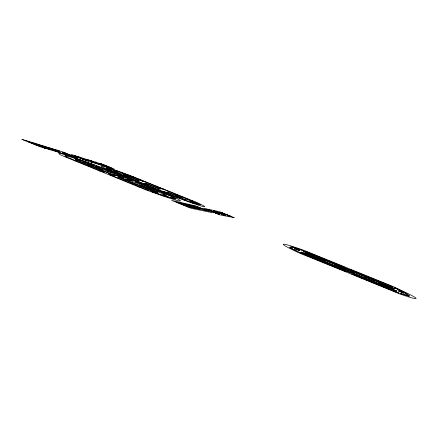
<?xml version="1.0" encoding="UTF-8"?>
<svg xmlns="http://www.w3.org/2000/svg" width="438" height="438" viewBox="0 0 438 438"><rect width="100%" height="100%" fill="white"/><g stroke="black" fill="none" stroke-linecap="round" stroke-linejoin="round"><path stroke-width="0.66" d="M334.807 265.089L354.276 272.825M65.103 155.446C64.107 157.379 68.175 155.944 65.158 155.452M130.748 182.684L136.103 184.776L130.748 182.69M86.713 164.693L92.057 166.763L86.729 164.715M304.87 251.089L345.467 267.629M345.527 270.7L351.342 273.049L345.5 270.668M147.885 187.344L152.818 189.282L147.902 187.376M388.106 286.72L382.407 284.371L388.134 286.715M221.655 213.974L217.905 212.49L221.666 213.963M215.282 212.671L211.302 211.083L215.299 212.66M143.735 181.606L139.569 179.969M139.563 179.947L143.752 181.595M106.768 166.259L103.215 164.863L106.795 166.254M389.119 287.328L392.475 288.757L389.097 287.312M345.319 270.016L301.224 252.085L345.33 270.022M324.224 260.594L325.669 261.179L306.37 253.52L324.213 260.594M293.022 247.152L303.408 250.624L293.033 247.169M122.125 178.113L124.392 179.076L122.125 178.124M119.404 176.613L117.274 175.676L119.459 176.613M225.329 214.489C225.636 214.363 223.26 213.788 225.324 214.483M226.846 214.801L227.119 214.861L226.747 214.686M187.387 206.807L187.688 206.873M388.528 286.638L391.621 287.837L388.544 286.671M216.865 213.18L219.652 214.226L216.843 213.164M82.519 162.022L85.875 163.281L82.492 162.011M408.983 296.099L400.047 293.356L409.004 296.093M209.709 210.552L206.884 209.49L209.731 210.569M74.559 155.769L77.137 156.722M80.729 158.195L78.911 157.549L80.734 158.189M94.876 162.712L96.76 163.511L94.876 162.722M228.652 215.846L227.612 215.359L229.709 216.257M200.171 204.77L196.169 202.646L200.215 204.77M191.214 201.245L191.516 201.316L190.388 200.905L190.689 200.982M195.605 202.34L195.89 202.411L194.795 202.011L195.08 202.082M160.166 189.068L144.825 182.985L160.182 189.063M215.677 211.368L217.839 212.282L216.974 211.97M223.791 213.563L221.748 212.704L222.455 212.95M84.008 159.405L84.862 159.711M148.657 190.552L149.161 190.683L109.495 174.527L110.447 174.855M164.836 194.735L165.268 194.844L128.383 179.854L129.21 180.133M171.132 196.366L171.543 196.47L135.714 181.918L136.53 182.197M168.57 192.6L168.143 192.49L182.515 198.124L167.064 191.992L168.181 192.446M142.93 183.396L144.097 183.84L143.533 183.653M138.643 186.922L139.043 187.026M220.763 212.457L223.21 213.443L220.779 212.474M228.86 215.611L231.39 216.586L230.426 216.186M96.201 162.92L95.358 162.651M158.682 188.466L159.076 188.625M91.356 161.332L93.075 161.961M219.92 212.299L222.493 213.279L222.011 213.065M118.101 178.518L118.534 178.638M226.824 214.795L227.497 215.178L223.884 213.728L226.632 214.73L226.046 214.527M103.899 164.973L102.147 164.25L103.926 164.984M146.308 183.571L145.931 183.418M138.32 181.808L138.638 181.896M107.266 166.489L109.615 167.415L109.226 167.283M99.541 170.924L100.006 171.055M125.252 175.041L123.806 174.472L139.054 180.505L124.879 174.888M142.394 180.494L197.571 202.832A55.341 1.883 21.5 0 1 178.031 197.943L105.301 168.389A55.341 1.883 21.5 0 1 132.429 176.426L142.673 180.576M137.258 178.414L137.543 178.501M124.003 173.93L123.587 173.804L124.797 174.253L124.381 174.127M130.081 175.731L129.686 175.616L130.858 176.043L130.464 175.928M74.646 160.741L75.15 160.888M44.391 148.011L75.451 157.434L74.903 157.269M74.569 157.072L77.816 158.047L62.251 151.734L57.373 150.152L57.953 150.327M44.676 148.197L45.355 148.4L39.562 146.56L21.9 139.372L26.275 140.713M66.384 156.831L65.705 156.629L104.244 172.342L103.226 171.975M88.076 163.352L87.49 163.177L123.434 177.79L122.52 177.467M96.552 165.898L96.004 165.734L130.929 179.925L130.048 179.613M36.277 145.224L36.808 145.383M111.619 168.006L111.931 168.099M58.254 150.508L25.322 140.324L26.045 140.543M64.665 152.752L65.087 152.884M103.373 164.633L71.18 154.466L86.27 160.593L114.148 169.03L103.373 164.633M223.796 213.547L222.499 212.967M78.216 159.361L79.464 159.848L65.908 155.616L67.2 156.142M192.293 202.684L193.322 203.117L182.104 199.137L183.057 199.542M127.392 174.724L128.274 175.08L116.831 170.946L117.707 171.313M103.521 165.06C105.93 166.002 101.337 164.239 103.56 165.159M96.502 163.423C95.61 162.465 100.061 164.748 97.816 163.785M95.385 162.575L94.537 162.317L96.218 162.914M96.426 163.182L96.951 163.385M92.237 161.611L95.681 162.87L91.936 161.398L93.042 161.901M92.199 161.688L91.361 161.348M220.84 212.682L219.969 212.326M221.524 212.879L221.967 213.049M229.813 216.016L228.871 215.633M99.612 163.555C96.99 162.482 103.417 165.033 100.609 163.883M89.16 160.368C91.761 161.414 85.35 158.906 88.082 160.018M98.413 163.889C95.829 162.826 102.295 165.389 99.448 164.223M110.332 167.535C112.862 168.57 107.803 166.522 108.898 167.037M132.9 176.87C134.247 177.374 131.493 176.268 132.862 176.853M176.957 197.188C175.364 196.602 178.819 197.954 177.045 197.22M208.357 209.89L210.596 210.76L207.979 209.703L208.313 209.873M107.294 166.5L109.161 167.141M199.569 204.601L193.41 203.046L200.171 204.864L199.695 204.65M193.361 201.387C191.762 200.686 194.861 202.006 193.41 201.365M143.604 183.631L142.952 183.412M223.002 214.505C220.955 213.771 226.594 215.907 224.24 215.053M89.812 160.489C87.365 159.585 93.261 161.841 90.699 160.899M215.272 211.368C213.169 210.618 218.781 212.737 216.531 211.926M78.303 157.1C80.937 158.085 74.772 155.698 77.4 156.684M85.782 160.133L86.593 160.423L84.353 159.552M106.899 166.133C104.556 165.236 106.976 166.336 106.971 166.166M226.665 214.653L225.756 214.357L226.205 214.565M83.554 159.322C80.844 158.277 86.417 160.68 83.598 159.344M95.73 161.961L96.497 162.274M99.853 164.704L100.658 165.033M90.918 162L91.75 162.339M352.825 272.425L334.818 265.105M398.887 293.082L351.692 273.821L398.898 293.088M77.187 156.738L77.559 156.903L74.597 155.791M344.783 267.311L345.472 267.618M351.829 270.246L351.227 269.983L392.875 286.863M84.31 159.536L84.047 159.421M216.903 212.03L215.671 211.379M228.641 215.759L229.682 216.23M352.847 272.441L354.287 272.836M407.915 295.486C414.173 298.453 398.744 288.018 407.904 295.475M373.849 281.481L372.661 279.816L364.805 276.624L365.681 278.157M344.438 271.33L399.708 293.931A71.706 3.039 22.2 0 0 392.256 286.222L305.445 250.941A71.706 3.039 22.2 0 0 298.743 252.759L344.438 271.33M62.973 152.221L62.305 152.988L72.221 155.977L62.973 152.221M294.55 248.614L299.992 250.815L294.577 248.614M377.895 283.879L371.955 281.448L377.895 283.879M87.824 163.949L92.933 165.947L87.824 163.949M132.101 180.834L127.184 178.901L132.09 180.839M325.21 262.4L319.472 260.057L325.21 262.389M326.951 260.594L321.651 258.447L326.94 260.599M303.397 251.489L345.407 268.62L303.397 251.489M299.597 252.529L345.215 271.144L299.597 252.529M369.979 278.075L375.377 280.271L369.979 278.075M167.864 196.547L162.712 194.527L167.864 196.542M123.341 178.365L118.233 176.355L123.33 178.365M167.661 193.049L163.144 191.28L167.661 193.043M125.054 175.764L129.555 177.527L125.054 175.764M75.144 158.775L80.242 160.746L75.172 158.775M293.444 247.475C287.257 248.669 289.929 245.554 293.433 247.459M113.738 170.267L118.068 171.959L113.76 170.267M403.984 293.175L398.197 290.799L403.989 293.164M113.896 175.698L108.558 173.629L113.875 175.698M194.516 203.002L190.147 201.283L194.505 203.008M111.695 172.512L106.784 170.606L111.701 172.506M161.54 188.833L157.335 187.185L161.529 188.833M351.008 270.383L345.642 268.204L351.013 270.377M102.24 169.747L97.127 167.765L102.246 169.741M148.471 185.241L143.976 183.484L148.455 185.241M83.538 159.169L79.601 157.625L83.538 159.158M179.558 196.158L175.353 194.505L179.564 196.153M381.974 284.421L378.821 283.194L381.963 284.399M116.366 175.742L113.124 174.527L116.349 175.72M351.49 272.513L396.943 291.073L351.522 272.518M93.644 166.533L91.482 165.613L93.628 166.511M165.641 196.339L175.184 198.929L165.641 196.339M351.281 270.996L394.616 288.669L351.314 271.002M298.333 251.921L289.907 247.618L298.316 251.916M89.308 164.316L87.189 163.418L89.297 164.31M232.288 217.297L220.018 214.899L203.61 208.236L219.591 211.74L234.248 217.681L232.288 217.297M381.487 283.797L378.24 282.379L381.471 283.791M157.653 192.326L139.618 185.137L157.653 192.315M165.367 196.372L151.088 191.379L165.361 196.355M193.3 208.751L190.979 208.274L171.685 200.401L195.43 205.822L212.255 212.665L193.3 208.751M98.15 167.858L94.915 166.643L98.139 167.858M213.153 211.959L211.62 211.423L213.153 211.948M214.981 212.337L213.459 211.8L214.981 212.326M221.316 213.651L219.887 213.142L221.316 213.64M80.044 159.98L94.334 165.115L80.061 159.98M194.477 208.127L187.864 206.725L176.602 202.132L194.477 208.127M199.608 209.211L196.64 208.581L187.546 204.584L199.608 209.211M207.201 210.815L201.633 209.638L197.204 206.752L207.201 210.815M175.408 198.89L171.652 196.678L175.397 198.89M394.479 287.667L405.478 292.94L394.496 287.673M118.019 176.903L156.476 192.572L118.036 176.908M112.949 174.822L75.588 159.602L112.938 174.8M85.541 159.87L88.449 160.97L85.574 159.875M125.18 178.972L128.416 180.199L125.197 178.978M186.67 204.387L179.553 202.794L195.671 208.379L186.67 204.387M194.828 206.216L188.406 204.776L200.527 209.402L194.828 206.216M213.695 210.941L216.356 211.959L213.695 210.941M84.195 159.251L82.377 158.6L84.178 159.235M223.933 215.096L221.732 214.166L223.922 215.091M215.332 212.846L217.598 213.81L215.332 212.846M108.241 169.15C105.793 168.427 105.684 166.478 108.257 169.145M92.746 161.567L90.901 160.79L92.736 161.551M180.472 198.556L179.241 198.113L180.472 198.556M211.313 210.913L209.085 209.966L211.324 210.902M184.601 199.454L184.272 199.372L185.455 199.805L184.601 199.454M78.637 157.012L80.455 157.8L78.654 157.018M192.912 201.25L175.233 196.509L111.471 170.524L134.411 177.467L192.912 201.25M230.623 216.454L228.231 215.501L230.623 216.443M216.027 212.977L218.666 214.034L216.043 212.977M110.184 170.086L111.356 170.557L110.201 170.092M116.442 170.88L106.62 167.825L116.431 170.88M162.274 188.762L163.325 189.172L162.29 188.767M167.858 194.609L99.809 166.878A65.218 2.551 21.3 0 0 61.555 155.386L145.558 189.747A65.218 2.551 21.3 0 0 173.941 197.089L167.858 194.609M223.134 214.439L225.74 215.436L223.134 214.439M154.669 188.411L154.373 188.329L154.669 188.411M107.912 166.9L106.106 166.144L107.918 166.889M138.058 180.056L137.57 179.914L138.025 180.095M100.433 163.708L102.678 164.595L100.45 163.713M117.05 173.125L116.7 173.021L117.05 173.125M108.668 169.386L108.191 169.249L109.505 169.73L108.668 169.386M115.583 171.439L115.134 171.302L116.404 171.767L115.583 171.439M49.603 149.155L37.909 145.624L27.594 141.425L49.603 149.155M58.703 151.898L53.441 150.311L46.34 147.152L58.703 151.898M44.846 146.692L32.636 142.969L51.722 149.796L44.846 146.692M58.878 150.973L47.824 147.601L60.34 152.391L58.878 150.973"/></g></svg>
